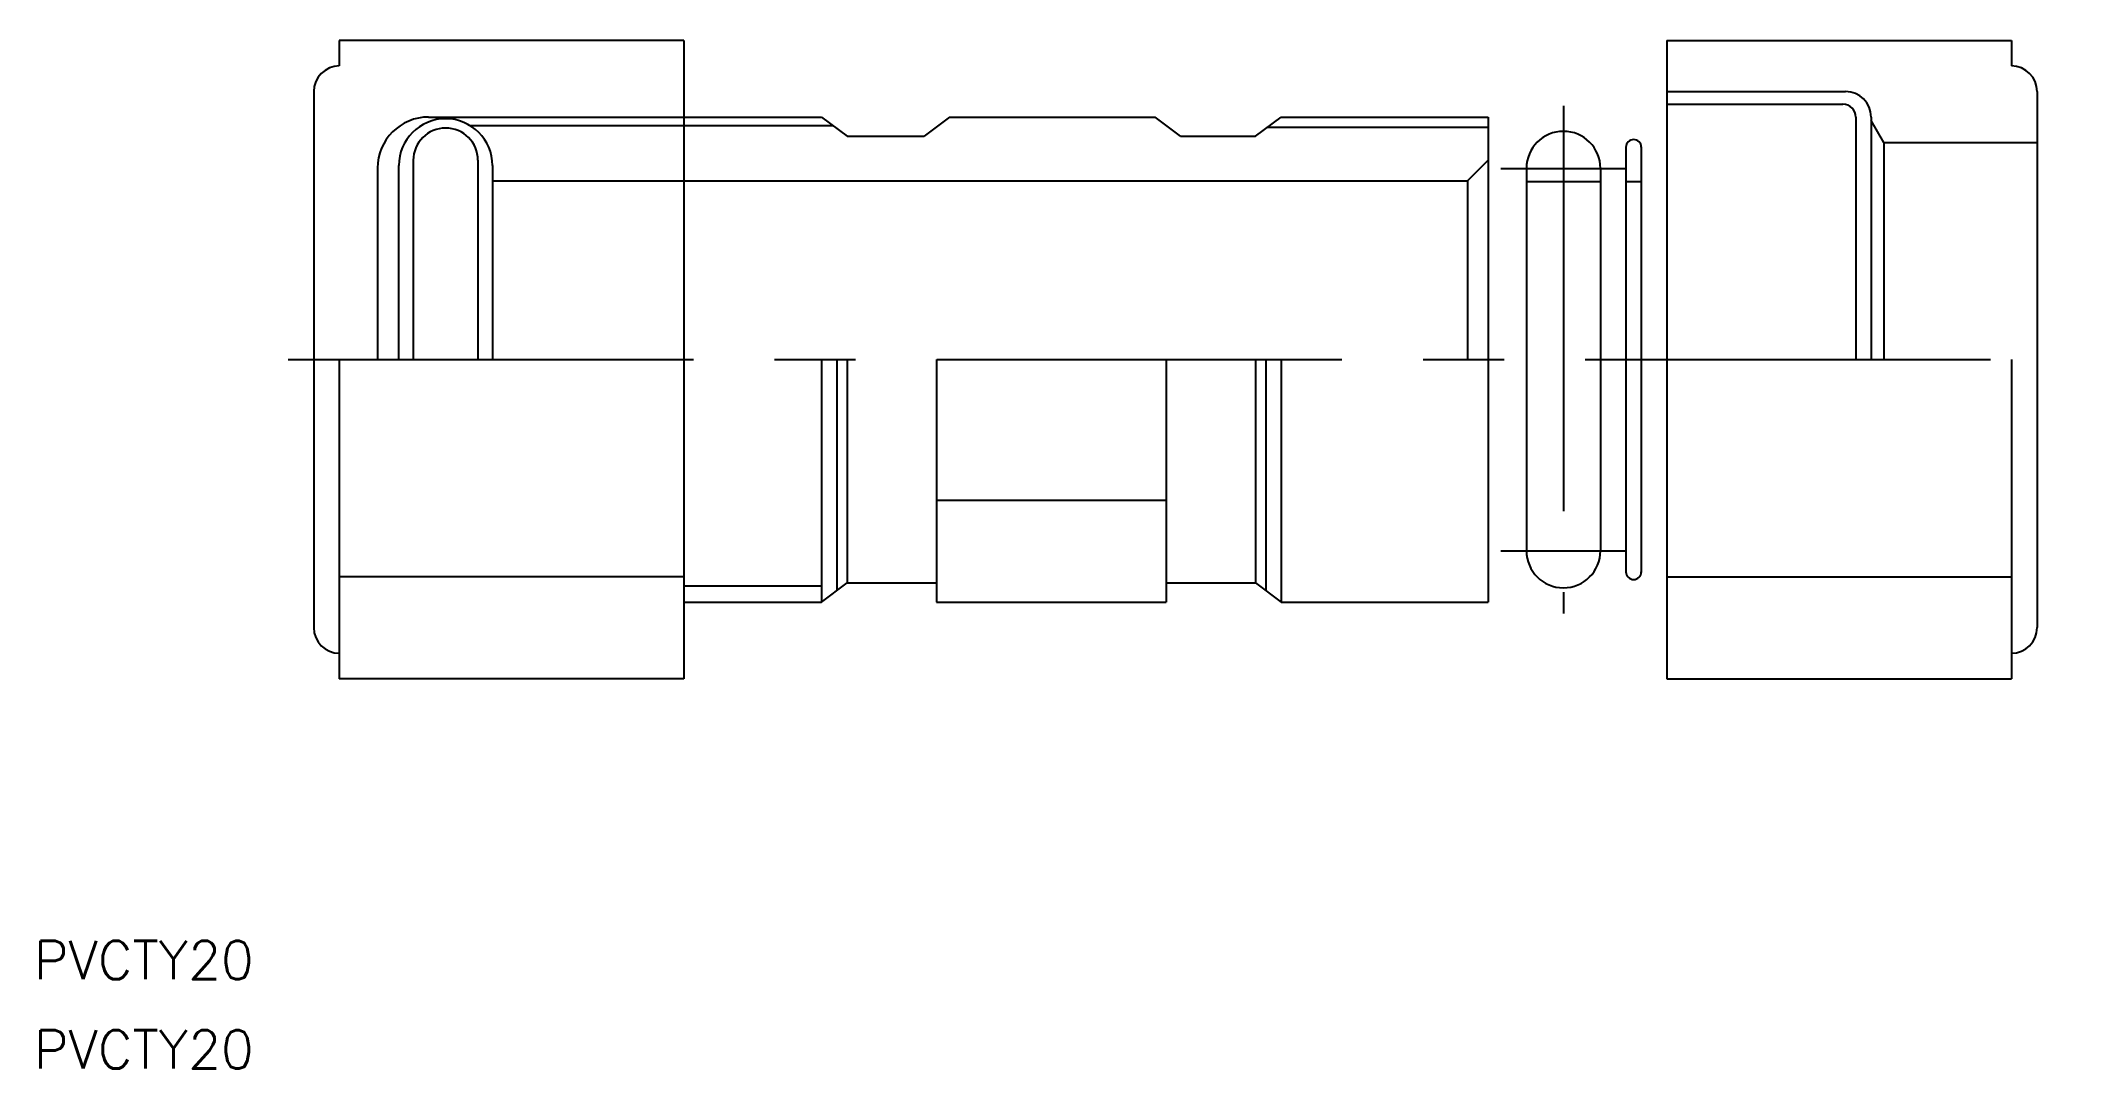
# Model space of a CAD drawing. Extents: x -21 to 137, y -56 to 25.
import ezdxf

# ---------------------------------------------------------------- set-up
doc = ezdxf.new("R2010")
doc.units = 0
doc.linetypes.add('CENTER', pattern=[50.8, 31.75, -6.35, 6.35, -6.35])
doc.layers.get('0').update_dxf_attribs({"linetype": 'CONTINUOUS'})
doc.layers.add('CENTER', color=1, linetype='CENTER')
doc.styles.get("Standard").update_dxf_attribs({"font": 'txt.shx', "height": 3, "bigfont": 'bigfont.shx'})

msp = doc.modelspace()

# ---------------------------------------------------------------- linework, layer by layer
at = {"color": 7, "linetype": 'CONTINUOUS'}
for p, q in [((29, 25), (2, 25)), ((2, 25), (2, 23)), ((29, 25), (29, -25)), ((106, 25), (106, -25)), ((106, 25), (133, 25)), ((133, 25), (133, 23)), ((0, 21), (0, -21)), ((106, 21), (120, 21)), ((135, 21), (135, -21)), ((106, 20), (119.8, 20)), ((9, 19), (39.78, 19)), ((40.68, 18.32), (12.26, 18.32)), ((39.78, 19), (41.78, 17.5)), ((41.78, 17.5), (47.81, 17.5)), ((49.81, 19), (47.81, 17.5)), ((49.81, 19), (65.91, 19)), ((67.91, 17.5), (65.91, 19)), ((67.91, 17.5), (73.78, 17.5)), ((73.78, 17.5), (75.78, 19)), ((74.74, 18.2), (92, 18.2)), ((75.78, 19), (92, 19)), ((92, 19), (92, -19)), ((120.8, 19), (120.8, 0)), ((122, 19), (122, 0)), ((123, 17), (122, 18.73)), ((102.8, 16.67), (102.8, -16.67)), ((104, 16.67), (104, -16.67)), ((123, 17), (123, 0)), ((123, 17), (135, 17)), ((5, 15), (5, 0)), ((6.65, 15.2), (6.65, 0)), ((7.79, 15.61), (7.79, 0)), ((12.86, 15.61), (12.86, 0)), ((14, 15.2), (14, 0)), ((90.39, 14), (92, 15.61)), ((95, 15), (95, -15)), ((100.8, 15), (100.8, -15)), ((14, 14), (90.39, 14)), ((90.39, 14), (90.39, 0)), ((95, 13.94), (100.8, 13.94)), ((102.8, 13.94), (104, 13.94)), ((2, 0), (2, -25)), ((5.26, 0), (14, 0)), ((39.78, 0), (39.78, -19)), ((40.98, 0), (40.98, -18.1)), ((41.78, 0), (41.78, -17.5)), ((48.78, 0), (48.78, -19)), ((66.78, 0), (66.78, -19)), ((73.78, 0), (73.78, -17.5)), ((74.58, 0), (74.58, -18.1)), ((75.78, 0), (75.78, -19)), ((133, 0), (133, -25)), ((48.78, -11), (66.78, -11)), ((29, -17.02), (2, -17.02)), ((106, -17.02), (133, -17.02)), ((29, -17.72), (39.78, -17.72)), ((29, -19), (39.78, -19)), ((39.78, -19), (41.78, -17.5)), ((41.78, -17.5), (48.78, -17.5)), ((48.78, -19), (66.78, -19)), ((66.78, -17.5), (73.78, -17.5)), ((73.78, -17.5), (75.78, -19)), ((75.78, -19), (92, -19)), ((29, -25), (2, -25)), ((106, -25), (133, -25))]:
    msp.add_line(p, q, dxfattribs=at)
for centre, radius, start, end in [((2, 21), 2, 90, 180), ((133, 21), 2, 0, 90), ((120, 19), 2, 0, 90), ((119.8, 19), 1, 0, 90), ((9, 15), 4, 90, 180), ((10.33, 15.2), 3.67, 0, 180), ((10.33, 15.61), 2.53, 0, 180), ((97.9, 14.98), 2.9, 0, 180), ((103.4, 16.63), 0.6, 0, 180), ((97.9, -14.98), 2.9, 180, 0), ((103.4, -16.63), 0.6, 180, 0), ((2, -21), 2, 180, 270), ((133, -21), 2, 270, 0)]:
    msp.add_arc(centre, radius, start, end, dxfattribs=at)
at = {"layer": 'CENTER', "color": 1, "linetype": 'CENTER'}
for p, q in [((97.9, 19.88), (97.9, -19.88)), ((93, 14.98), (102.8, 14.98)), ((-2, 0), (137, 0)), ((93, -14.98), (102.8, -14.98))]:
    msp.add_line(p, q, dxfattribs=at)

# ---------------------------------------------------------------- texts
at = {"color": 7, "linetype": 'CONTINUOUS'}
for p in [(-21.92, -48.54), (-21.92, -55.54)]:
    msp.add_text('PVCTY20', height=3, dxfattribs=at).set_placement(p)

doc.saveas('drawing.dxf')
